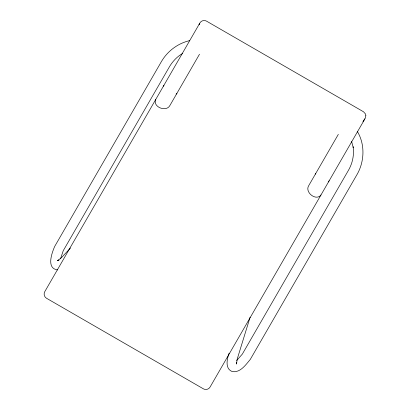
<?xml version="1.0" encoding="UTF-8"?>
<svg xmlns="http://www.w3.org/2000/svg" width="410" height="410" viewBox="0 0 410 410"><rect width="100%" height="100%" fill="white"/><g stroke="black" fill="none" stroke-linecap="round" stroke-linejoin="round"><path stroke-width="0.61" d="M315.587 174.168L315.726 173.512M60.501 258.859L63.248 250.705L169.525 66.625C172.712 61.264 177.14 56.626 182.558 53.479M364.403 119.761L364.644 118.869L362.968 121.775L363.28 121.698M229.113 353.184C226.961 358.934 224.813 368.718 232.198 371.568C240.234 373.038 245.79 364.741 250.279 359.426L357.033 174.522C364.572 161.463 365.182 144.289 357.233 131.277M250.12 317.171L237.144 359.319L236.555 364.008L236.334 362.368L236.601 363.875M155.703 99.527C152.443 106.933 166.322 112.499 169.909 105.472L199.501 54.222M163.549 86.249L163.903 85.321M338.322 134.372L308.735 185.622C304.445 192.244 316.202 201.484 320.989 194.955M328.251 181.907L329.189 180.748M70.469 248.019L61.321 257.808L57.554 260.663L59.086 260.032L57.646 260.555M236.647 360.559L242.336 354.102L348.613 170.022C352.59 163.036 354.286 154.79 353.118 146.811L353.287 147.687L351.626 141.558M176.1 94.095L176.9 93.362M189.528 40.657C177.776 43.388 167.464 51.163 161.417 61.582L54.663 246.487C51.901 252.985 46.069 268.463 57.559 269.918M365.863 115.405L365.243 118.295L210.048 387.101C208.762 389.321 205.743 390.176 203.503 388.895L46.484 298.239C44.259 296.942 43.486 293.898 44.767 291.674L199.962 22.868C201.248 20.659 204.262 19.839 206.486 21.11L363.506 111.766L365.479 113.959L365.863 115.405M199.767 23.677L199.116 24.333L199.767 23.677"/></g></svg>
